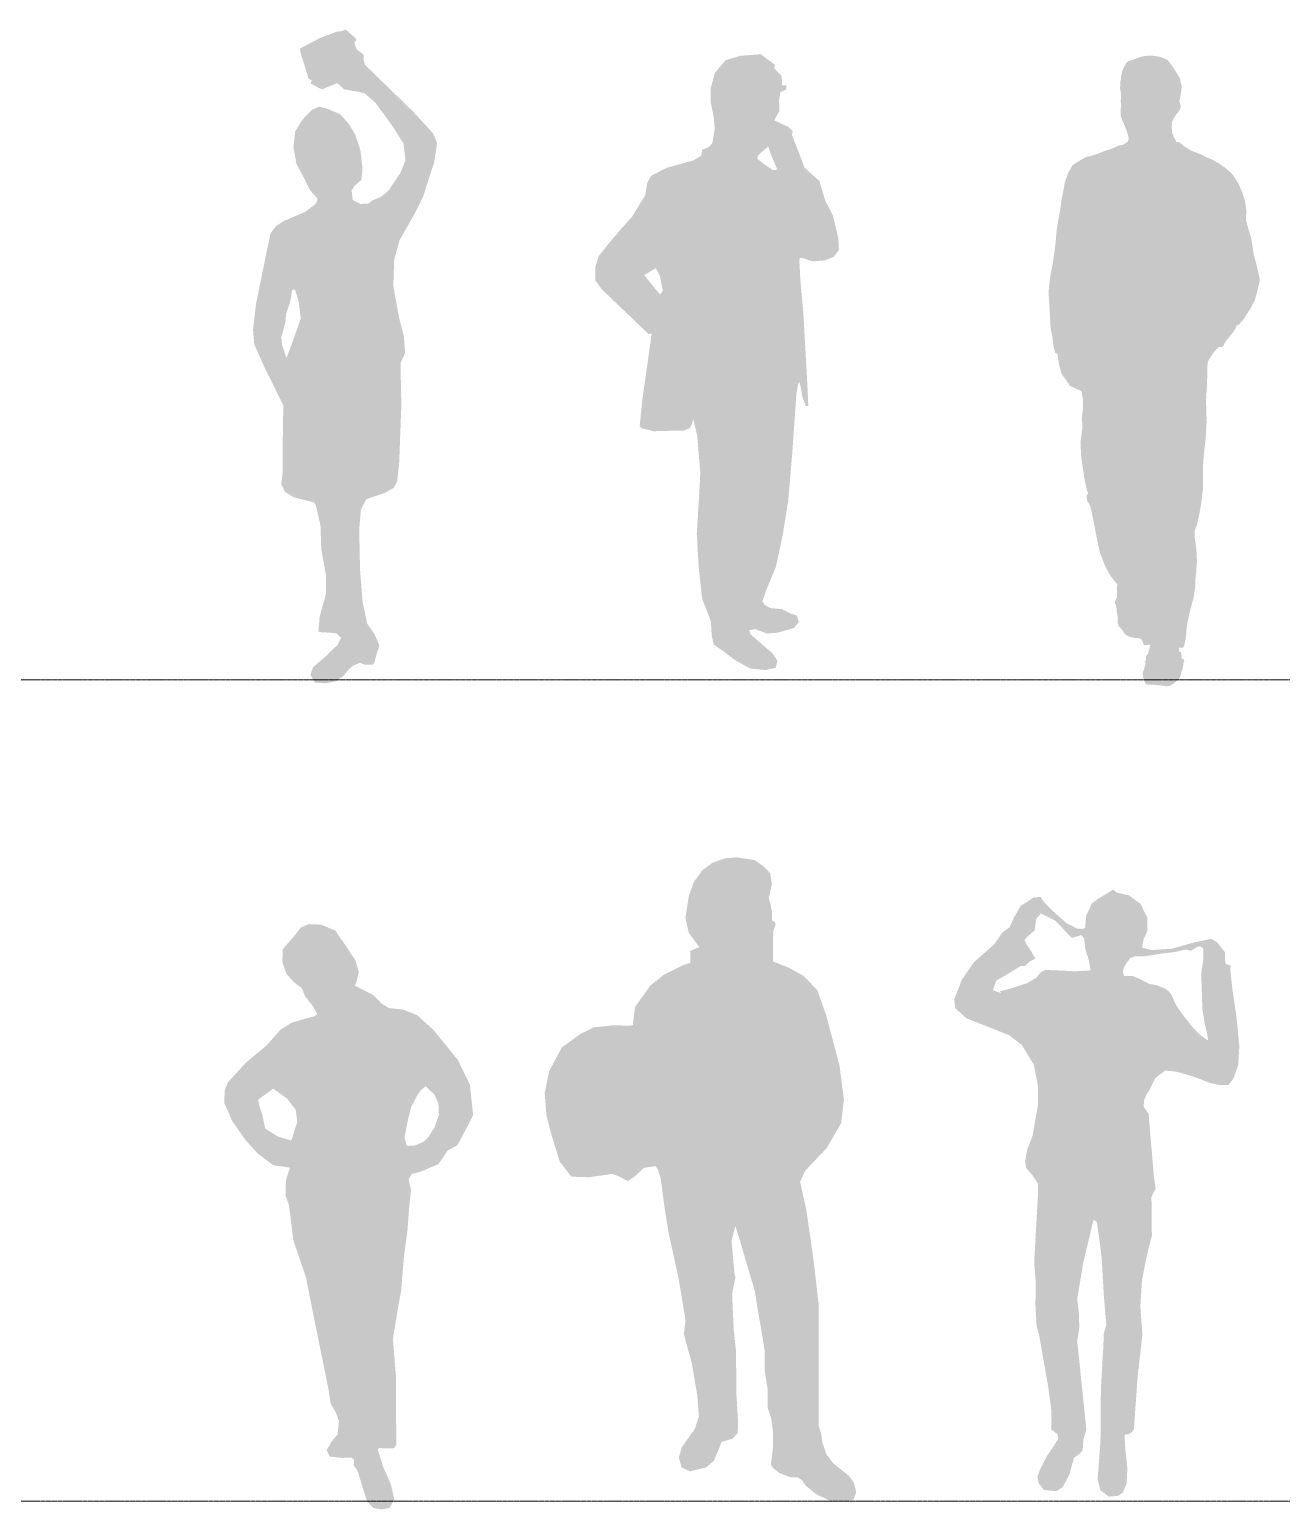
# Model space of a CAD drawing. Header units: inches. Extents: x -449 to 9267, y -5852 to 3388.
# Drawn here: x 6089 to 7911, y -3860 to -1706 of the extents above; entities that cross this region are included whole.
import ezdxf

# ---------------------------------------------------------------- set-up
doc = ezdxf.new("R2010")
doc.units = ezdxf.units.IN
doc.header["$MEASUREMENT"] = 0
doc.linetypes.add('TRATTEGGIATA2', pattern=[0.375, 0.25, -0.125])
doc.layers.add('FIGURE_PERSONE', color=252, linetype='Continuous', lineweight=0)

msp = doc.modelspace()

# ---------------------------------------------------------------- hatches: boundary and pattern name
at = {"layer": 'FIGURE_PERSONE'}
h = msp.add_hatch(color=256, dxfattribs=at)
h.paths.add_polyline_path([(6482.3, -1733.9), (6511.7, -1718.5), (6535.6, -1709.4), (6543, -1708.7), (6549.1, -1706.3), (6564.4, -1719.8), (6563.8, -1722.2), (6561.3, -1725.3), (6565, -1735.1), (6575.4, -1743), (6574.8, -1748.6), (6576.7, -1757.1), (6647.8, -1826.4), (6676, -1857), (6682.1, -1871.1), (6677.8, -1899.3), (6661.2, -1950.7), (6649.6, -1974), (6627.5, -2012.6), (6619.6, -2041.4), (6618.3, -2079.4), (6626.9, -2126.5), (6633.7, -2152.3), (6635.5, -2177.1), (6628.8, -2191.8), (6630, -2253.7), (6626.9, -2336.4), (6623.9, -2363.9), (6619, -2373.1), (6606.1, -2380.5), (6579.1, -2389.7), (6571.2, -2405), (6568.7, -2433.6), (6569.9, -2491.8), (6573.6, -2539), (6580.3, -2570.8), (6591.4, -2586.8), (6598.1, -2603.3), (6594.4, -2613.7), (6590.8, -2627.2), (6588.9, -2630.3), (6576.1, -2630.3), (6569.9, -2627.8), (6559.5, -2632.1), (6552.8, -2638.2), (6546, -2646.8), (6534.4, -2654.8), (6519.7, -2657.8), (6504.3, -2656.6), (6497.6, -2645.6), (6501.3, -2634.5), (6519.7, -2618.6), (6537.4, -2601.5), (6542.3, -2591.7), (6535.6, -2584.9), (6521.5, -2583.7), (6510.5, -2583.1), (6509.3, -2581.9), (6511.1, -2561), (6516, -2542.7), (6520.3, -2528), (6520.3, -2500.4), (6513.5, -2462.4), (6512.3, -2427.5), (6505.6, -2398.7), (6503.1, -2394.4), (6473.7, -2387.1), (6460.8, -2379.1), (6455.3, -2368.1), (6457.2, -2352.1), (6457.2, -2316.6), (6458.3, -2253.1), (6430.1, -2196.2), (6416, -2164.3), (6414.2, -2143.5), (6418.5, -2105.5), (6434.4, -2027.7), (6439.9, -2002.3), (6447.9, -1991.9), (6459.5, -1984.5), (6490.2, -1971.6), (6506.1, -1959.4), (6508, -1952), (6496.9, -1939.8), (6489.6, -1924.5), (6477.3, -1901.8), (6473, -1877.3), (6475.5, -1854.6), (6485.9, -1837.5), (6499.4, -1823.4), (6509.8, -1818.5), (6520.8, -1820.9), (6541.1, -1829.5), (6553.9, -1844.2), (6562.5, -1858.3), (6570.5, -1881.6), (6573.5, -1909.2), (6571.7, -1925.1), (6561.9, -1933.7), (6557.6, -1940.4), (6559.4, -1954.5), (6570.5, -1960), (6582.1, -1959.4), (6587.6, -1955.1), (6600.5, -1949.6), (6611.5, -1940.4), (6628.7, -1914.7), (6636.1, -1896.3), (6633, -1871.8), (6617.1, -1846.7), (6592.5, -1813), (6577.2, -1799.5), (6569.3, -1797), (6547.2, -1793.4), (6536.8, -1784.2), (6514.1, -1793.4), (6498.2, -1784.8), (6499.4, -1779.9), (6495.1, -1778.1), (6483.4, -1739.8), (6482.8, -1736.1)])
h.paths.add_polyline_path([(6462.6, -2184), (6459.6, -2174.7), (6456.2, -2164), (6455.4, -2153.8), (6458.4, -2142.7), (6461.4, -2131.6), (6462.2, -2120.5), (6465.2, -2111.5), (6467.8, -2103.8), (6469.9, -2094.4), (6470.7, -2086.3), (6472, -2085), (6475.4, -2085), (6480.6, -2101.7), (6483.6, -2126.4), (6479.3, -2139.2), (6472.9, -2157.2), (6464.8, -2179.4), (6463.9, -2181.9)], flags=16)
h = msp.add_hatch(color=256, dxfattribs=at)
h.paths.add_polyline_path([(7164.1, -1876.7), (7153.9, -1884.7), (7148.8, -1890.5), (7148.1, -1894.1), (7156.9, -1901.4), (7170.7, -1910.9), (7177.2, -1910.2), (7173.6, -1901.4), (7167, -1885.4)], flags=16)
h.paths.add_polyline_path([(7173.9, -1836), (7180.4, -1824.4), (7179.7, -1809.9), (7181.9, -1796.8), (7189.9, -1793.8), (7190.6, -1787.3), (7184.1, -1787.3), (7184.1, -1782.9), (7183.4, -1774.2), (7177.5, -1767.7), (7172.4, -1762.6), (7173.9, -1757.5), (7160.8, -1748), (7153.5, -1742.2), (7123.7, -1744.4), (7101.8, -1750.9), (7086.5, -1769.1), (7080, -1792.4), (7080, -1810.6), (7084.7, -1833.9), (7086.1, -1851.3), (7082.5, -1871.7), (7078.1, -1876.8), (7067.9, -1881.2), (7066.5, -1889.9), (7055.6, -1896.5), (7016.2, -1907.4), (6993.7, -1919), (6987.9, -1929.2), (6984.9, -1947.4), (6965.3, -1979.4), (6950, -1996.1), (6930.4, -2019.4), (6917.2, -2036.1), (6912.2, -2052.2), (6912.2, -2071.1), (6921.6, -2084.2), (6990, -2149.6), (6994.4, -2148.2), (6980.6, -2246.4), (6976.9, -2283.5), (6979.1, -2286.4), (6997.3, -2290.8), (7022.8, -2290.1), (7040.3, -2290.1), (7049.7, -2286.4), (7053.4, -2279.2), (7054.8, -2272.6), (7060.7, -2297.7), (7065.1, -2351.5), (7063.6, -2381.4), (7060, -2440.3), (7062.9, -2490.5), (7068, -2535.6), (7076.7, -2557.4), (7080.4, -2567.1), (7081.8, -2589), (7084.8, -2601.3), (7099.3, -2611.5), (7114.6, -2623.2), (7137.9, -2636.3), (7160.5, -2638.4), (7175, -2634.8), (7177.2, -2624.6), (7169.9, -2613.7), (7155.4, -2601.3), (7137.9, -2586.1), (7136.4, -2580.2), (7145.2, -2578.8), (7161.9, -2585.3), (7177.9, -2583.9), (7201.2, -2577.3), (7208.5, -2568.6), (7205.6, -2559.1), (7196.9, -2556.2), (7183.7, -2549.7), (7167, -2548.2), (7158.3, -2543.1), (7155.4, -2538), (7162.6, -2518.4), (7175, -2488.6), (7185.2, -2441.3), (7193.2, -2390.3), (7199, -2322), (7204.9, -2237.6), (7207, -2224.5), (7209.2, -2218.6), (7211.4, -2227.4), (7213.6, -2240.5), (7218.7, -2254.3), (7222.3, -2254.3), (7220.9, -2222.3), (7215.1, -2119.2), (7210.7, -2070.5), (7209.3, -2043.6), (7210, -2038.5), (7215.1, -2039.2), (7228.9, -2043.6), (7246.4, -2042.1), (7259.5, -2037), (7266.8, -2026.8), (7266, -2010.1), (7258, -1976.6), (7247.1, -1955.5), (7242, -1938.8), (7238.4, -1926.4), (7228.2, -1917.7), (7216.5, -1906.8), (7208.5, -1885), (7201.2, -1866.8), (7198.3, -1858.8), (7199.8, -1854.4), (7193.2, -1847.8), (7186.7, -1844.9), (7172.9, -1838.4)])
h.paths.add_polyline_path([(7000.4, -2053.5), (6988, -2060.8), (6983.6, -2063.7), (7001.1, -2085.5), (7006.9, -2092), (7010.5, -2086.2), (7006.2, -2064.4)], flags=16)
for points in [[(7722.8, -1744.3), (7734.9, -1746.1), (7744.8, -1750.2), (7751.3, -1758.5), (7759.9, -1771.7), (7763.4, -1777.5), (7763.7, -1781.6), (7765.8, -1788), (7765, -1797), (7762.3, -1810.5), (7763.6, -1815.1), (7764.5, -1818.9), (7761.9, -1824.9), (7756.8, -1830.9), (7751.9, -1839.4), (7751.1, -1848.1), (7751.7, -1855.7), (7754.2, -1862.9), (7756.7, -1866.5), (7758, -1870.4), (7761.5, -1869.7), (7770, -1876.5), (7778.9, -1882.2), (7793, -1887.6), (7805.2, -1893.8), (7809, -1894.9), (7819.2, -1900.6), (7828.7, -1907.3), (7839.1, -1916.1), (7848.3, -1930.4), (7853.7, -1943.2), (7858, -1955.8), (7859.8, -1970.6), (7859.1, -1983.1), (7862.7, -1996.3), (7867, -2010.4), (7870.5, -2033.1), (7875, -2050.1), (7878.7, -2066.3), (7879.3, -2070.5), (7878.2, -2076.5), (7875.2, -2089), (7871.8, -2100.9), (7867.1, -2109.9), (7857.5, -2125.2), (7852.8, -2131.4), (7849.3, -2135.1), (7846.1, -2136.7), (7841, -2146.2), (7834.1, -2154.5), (7828.2, -2162.2), (7826.8, -2166.3), (7824.3, -2168.5), (7820.1, -2167.9), (7813, -2174.8), (7807.8, -2182.6), (7803.9, -2189.1), (7803, -2197.2), (7802.8, -2213.3), (7802.3, -2228.8), (7801.4, -2239), (7801.2, -2250.1), (7801.7, -2262.6), (7801.9, -2276.6), (7800.7, -2300.8), (7797.8, -2325.9), (7796.6, -2342.8), (7796.7, -2359), (7796.8, -2373.6), (7794.1, -2395.9), (7791, -2413.4), (7787.9, -2427.2), (7784.6, -2435.5), (7784.5, -2444.4), (7787.1, -2462.7), (7787.9, -2480.4), (7786.8, -2495.8), (7785.7, -2505.3), (7785.3, -2518.6), (7782.7, -2534.1), (7778.4, -2550.2), (7774.4, -2567), (7772.9, -2578.2), (7771.5, -2592.9), (7769.6, -2601.6), (7767.7, -2606.1), (7761.8, -2605.8), (7762, -2608), (7762.4, -2611.5), (7764.7, -2612.6), (7765.5, -2616.9), (7765.4, -2621.3), (7768.2, -2621.9), (7769.8, -2626.2), (7768.6, -2626.6), (7767.8, -2632.3), (7767, -2637.1), (7765.4, -2640.9), (7763.8, -2647.4), (7762.3, -2650.5), (7756.5, -2656), (7752.7, -2658.9), (7748.6, -2661.2), (7743.8, -2662.1), (7736, -2660.8), (7729.4, -2660), (7719.7, -2659.6), (7716.1, -2659.6), (7712.5, -2657.5), (7709.9, -2650.1), (7708.7, -2643), (7711.6, -2634.9), (7713.5, -2627.5), (7711.6, -2626.9), (7713.7, -2624.2), (7713.6, -2618.3), (7716.7, -2614.6), (7718.2, -2609.5), (7720.3, -2602.1), (7718.4, -2601.5), (7715.1, -2601.7), (7710.6, -2602.3), (7709.2, -2597.4), (7707.4, -2593.7), (7703.2, -2592), (7695.1, -2591.4), (7687.1, -2589), (7682, -2584.8), (7679, -2579.4), (7674.2, -2574.8), (7672.6, -2570), (7672.8, -2563.2), (7671.4, -2554.4), (7670.7, -2546.4), (7670.1, -2543.1), (7668.7, -2542), (7668.9, -2537.8), (7671.4, -2533.1), (7671.6, -2525.3), (7671.3, -2518), (7672.3, -2514.2), (7661.9, -2500.9), (7654.4, -2487.5), (7646.8, -2467.8), (7641.6, -2443.7), (7637.3, -2420.9), (7632.8, -2400.1), (7627.9, -2391.4), (7627.2, -2384), (7629.5, -2381), (7627.6, -2375.9), (7624.6, -2362.1), (7621.6, -2342.9), (7619.4, -2327.3), (7618.4, -2306.8), (7620.9, -2288.4), (7621, -2278.9), (7620.4, -2275.9), (7620.6, -2268.4), (7622.3, -2256.7), (7621.9, -2244.2), (7619.7, -2232.3), (7613.6, -2229.8), (7602.6, -2224.2), (7596.7, -2215.4), (7590.7, -2206.9), (7586.8, -2192), (7585.5, -2182.5), (7584.9, -2178.5), (7581.7, -2176.5), (7579.1, -2167.8), (7577.8, -2155.2), (7575, -2141.2), (7574.2, -2125.9), (7573.3, -2108.2), (7571.9, -2089), (7574, -2067.7), (7578.2, -2045.8), (7580.1, -2032.7), (7582.1, -2017), (7583.4, -2002), (7585.4, -1986.9), (7588.8, -1969.7), (7590.7, -1954.4), (7593.6, -1939.2), (7594.4, -1936.6), (7595.5, -1928.7), (7600.6, -1914.5), (7607, -1903.7), (7617, -1897.1), (7626.7, -1891.6), (7629.4, -1890.7), (7633.1, -1890.4), (7637.9, -1888.7), (7643.1, -1887.1), (7653.9, -1882.8), (7662.4, -1880.2), (7668.2, -1877.9), (7673.6, -1875.1), (7681.1, -1873.6), (7687.2, -1869.5), (7688.5, -1865.1), (7687.8, -1860.5), (7686, -1855.4), (7685.1, -1851.5), (7683.6, -1849.2), (7682.3, -1844.4), (7679.6, -1839.4), (7678, -1834.7), (7676.7, -1831.6), (7676.8, -1823.8), (7677.3, -1817.7), (7677.6, -1813.1), (7676.7, -1810.1), (7677, -1808.6), (7677.4, -1807.3), (7677.4, -1802.7), (7677.1, -1797.3), (7676, -1792.3), (7676.3, -1787.1), (7676.3, -1782.9), (7677.1, -1779.3), (7677.5, -1774.5), (7679.3, -1766.7), (7681.6, -1761.1), (7683.3, -1758.2), (7685.2, -1754.4), (7689, -1752), (7694.9, -1749.9), (7701.3, -1747.5), (7706.4, -1746), (7710.5, -1745), (7717, -1744.3), (7723.7, -1744.4)], [(7248.3, -3140.6), (7235.4, -3104.3), (7215.2, -3083.4), (7195.1, -3072.1), (7170.9, -3062.4), (7170.9, -3057.6), (7170.9, -3043.9), (7170.9, -3029.4), (7171.7, -3016.5), (7174.7, -3009.8), (7174.1, -3006), (7169.3, -3002.4), (7169.3, -2989.1), (7167.7, -2981), (7164.4, -2968.9), (7166, -2965.7), (7169.3, -2949.6), (7166.8, -2934.3), (7158.8, -2925.4), (7144.3, -2914.9), (7117.7, -2910.9), (7100.7, -2912.5), (7083, -2918.8), (7067.7, -2930.1), (7055.6, -2947), (7048.3, -2967.5), (7043.5, -2998.9), (7048.3, -3020.7), (7063.7, -3041.6), (7050, -3047.3), (7050.8, -3051.3), (7050.8, -3064.2), (7039.5, -3068.2), (7012.1, -3081.9), (6992.7, -3097.2), (6970.1, -3128.7), (6966.9, -3155.3), (6960.4, -3156.1), (6939.5, -3155.3), (6909.6, -3158.5), (6890.3, -3168.2), (6863.7, -3187.5), (6845.1, -3222.2), (6838.7, -3253.6), (6841.1, -3285.8), (6847.7, -3312), (6860.6, -3353.9), (6877.5, -3375.7), (6903.3, -3376.5), (6936.4, -3371.7), (6946, -3374.9), (6959.8, -3382.2), (6970.2, -3374.9), (6983.1, -3362.8), (7000.1, -3360.4), (7003.3, -3365.2), (7007.3, -3377.3), (7013.8, -3425.7), (7019.4, -3459.5), (7033.1, -3521.6), (7043.6, -3584.5), (7041.2, -3604.6), (7046, -3623.1), (7052.5, -3645.7), (7060.6, -3693.3), (7063, -3724.7), (7057.3, -3742.4), (7047.7, -3756.1), (7038, -3769.8), (7033.9, -3784.4), (7038, -3798.9), (7050.1, -3804.5), (7073.5, -3798.9), (7084.8, -3789.2), (7092, -3772.3), (7096, -3761.8), (7112.2, -3756.9), (7119.4, -3748.9), (7120.2, -3734.4), (7119.4, -3719.9), (7117.8, -3694.9), (7117, -3628), (7113.8, -3599), (7112.2, -3565.1), (7111.4, -3545.8), (7116.2, -3522.4), (7114.6, -3514.3), (7110.6, -3469.2), (7116.2, -3447.4), (7118.6, -3455.5), (7123.5, -3470.8), (7132.3, -3501.4), (7144.4, -3541.7), (7149.3, -3572.4), (7154.1, -3599.8), (7158.9, -3629.6), (7158.9, -3658.6), (7163, -3684.4), (7163, -3711.8), (7168.6, -3728.7), (7171, -3748.1), (7171, -3767.4), (7169.4, -3783.5), (7167.8, -3794), (7170.2, -3798.9), (7179.9, -3806.9), (7196.8, -3813.4), (7207.3, -3813.4), (7213, -3817.4), (7218.6, -3825.5), (7234.7, -3838.4), (7254.1, -3847.2), (7273.5, -3848.8), (7288, -3845.6), (7292, -3835.1), (7288.8, -3821.4), (7281.5, -3811), (7258.9, -3793.2), (7248.5, -3779.5), (7242.8, -3762.6), (7241.2, -3750.5), (7237.2, -3738.4), (7237.2, -3712.6), (7237.2, -3628.8), (7237.2, -3560.3), (7229.9, -3496.6), (7219.4, -3424.1), (7210.4, -3383.2), (7217.7, -3367.1), (7249.1, -3334.1), (7270.1, -3297.8), (7274.1, -3263.1), (7267.7, -3214)]]:
    msp.add_hatch(color=256, dxfattribs=at).paths.add_polyline_path(points)
h = msp.add_hatch(color=256, dxfattribs=at)
h.paths.add_polyline_path([(7684.9, -3065.7), (7690.9, -3057.3), (7698.2, -3054.9), (7712, -3054.9), (7735, -3051.2), (7755.5, -3048.8), (7771.8, -3045.2), (7779, -3047), (7785, -3043.4), (7789.3, -3041), (7792.9, -3040.4), (7797.1, -3043.4), (7797.1, -3060.3), (7794.1, -3080.2), (7795.9, -3132.6), (7799.5, -3154.3), (7803.8, -3173), (7803.8, -3177.3), (7791.1, -3168.2), (7780.8, -3157.4), (7766.3, -3138.7), (7757.9, -3126.6), (7750.1, -3109.7), (7742.8, -3102.5), (7729.5, -3097.1), (7719.3, -3095.3), (7704.8, -3088), (7694.6, -3083.8), (7681.9, -3083.8), (7680.1, -3077.8), (7681.3, -3071.7)], flags=16)
h.paths.add_polyline_path([(7501.4, -3105.8), (7517.2, -3101.9), (7540.9, -3094), (7554.1, -3086.1), (7560.7, -3078.1), (7567.3, -3074.8), (7584.4, -3075.5), (7610.8, -3076.8), (7633.2, -3075.5), (7630.6, -3061), (7625.3, -3043.9), (7624, -3029.4), (7620, -3024.1), (7605.5, -3028.1), (7581.8, -3003), (7560.7, -2992.5), (7554.1, -3000.4), (7551.5, -3017.5), (7542.2, -3025.4), (7537, -3030.7), (7539.6, -3037.3), (7547.5, -3049.1), (7552.8, -3058.4), (7544.9, -3062.3), (7538.3, -3068.9), (7531.7, -3068.9), (7507.9, -3083.4), (7496.1, -3090), (7490.8, -3104.5), (7502.7, -3108.5)], flags=16)
h.paths.add_polyline_path([(7625.3, -3013.6), (7626.6, -2996.4), (7634.9, -2978.3), (7643.3, -2971.7), (7654.2, -2965.1), (7666.2, -2957.8), (7670.4, -2962), (7689.1, -2966.3), (7706, -2978.9), (7715.7, -2998.8), (7715.7, -3018.1), (7710.3, -3030.2), (7707.9, -3042.2), (7721.7, -3045.9), (7750.7, -3044.1), (7785.1, -3034.4), (7808.6, -3029.6), (7817, -3034.4), (7828.5, -3048.9), (7829.1, -3064.6), (7831.5, -3067), (7837, -3068.2), (7836.4, -3074.2), (7839.4, -3101.9), (7845.4, -3142.9), (7849.6, -3185.8), (7847.8, -3214.1), (7840.6, -3233.4), (7833.9, -3242.4), (7821.9, -3242.4), (7807.4, -3239.4), (7783.9, -3230.4), (7764, -3224.4), (7755.5, -3222.5), (7741.6, -3221.3), (7727.2, -3232.2), (7718.7, -3249.7), (7713.9, -3256.9), (7710.9, -3264.8), (7710.3, -3273.8), (7717.5, -3284.1), (7725.3, -3375.7), (7727.8, -3392.6), (7721.7, -3405.3), (7722.3, -3461.7), (7715.1, -3489.4), (7707.9, -3526.8), (7705.5, -3564.8), (7708.5, -3605.8), (7701.8, -3664.9), (7697, -3730.3), (7696.4, -3741.8), (7693.4, -3747.2), (7689.1, -3750.2), (7682.5, -3751.4), (7683.7, -3773.1), (7686.7, -3800.3), (7685.5, -3822), (7680.1, -3835.3), (7673.5, -3840.1), (7659.6, -3841.3), (7647.5, -3832.2), (7643.3, -3816.6), (7645.1, -3792.4), (7647.5, -3761.7), (7648.1, -3684.5), (7651.7, -3622.4), (7652.3, -3604.3), (7656, -3591), (7652.3, -3547.6), (7649.3, -3494.6), (7645.7, -3465.6), (7642.1, -3441.3), (7637.3, -3438.9), (7634.8, -3449.2), (7622.2, -3501.6), (7613.7, -3553.5), (7616.1, -3575.2), (7616.7, -3595.7), (7613.7, -3615), (7627, -3744), (7622.8, -3757.3), (7621.6, -3773.6), (7617.9, -3778.4), (7608.9, -3785), (7604.1, -3801.9), (7602.3, -3809.2), (7592.6, -3827.4), (7583, -3833.4), (7564.9, -3831.6), (7557.6, -3822), (7555.8, -3812.3), (7559.4, -3802.1), (7568.5, -3784), (7579.9, -3767.1), (7586, -3756.8), (7584.8, -3750.2), (7575.7, -3743.6), (7576.3, -3730.3), (7575.7, -3712.8), (7571.5, -3682.1), (7558.2, -3606.1), (7554.6, -3593.4), (7552.8, -3562.1), (7553.4, -3533.1), (7551, -3499.4), (7556.4, -3405), (7556.4, -3385.1), (7548.6, -3373.6), (7539.5, -3363.4), (7537.7, -3354.3), (7540.7, -3336.8), (7548.6, -3316.3), (7556.4, -3272.3), (7556.4, -3242.8), (7550.4, -3212.6), (7532.9, -3183.9), (7514.8, -3170), (7486.4, -3158.6), (7452.6, -3145.3), (7436.3, -3130.8), (7434.5, -3118.2), (7446, -3088.6), (7463.5, -3063.3), (7478.6, -3050), (7493, -3037.4), (7505.1, -3019.9), (7515.4, -3012.6), (7522, -2997.6), (7531.7, -2981.3), (7544.3, -2973.4), (7550.4, -2969.2), (7560.6, -2968.6), (7564.2, -2974.7), (7576.3, -2987.3), (7598.6, -3007.2), (7613.1, -3014.5), (7620.9, -3015.1)])
h = msp.add_hatch(color=256, dxfattribs=at)
h.paths.add_polyline_path([(6421.8, -3263.5), (6443.6, -3247.5), (6463.6, -3262), (6476.4, -3278.7), (6478.5, -3296.3), (6469.9, -3323.1), (6450.2, -3317.3), (6432, -3305.7), (6427.6, -3285.3), (6423.3, -3272.2)], flags=16)
h.paths.add_polyline_path([(6507.7, -3139), (6501.2, -3127.4), (6490.2, -3113.6), (6485.1, -3101.2), (6474.2, -3093.2), (6462.6, -3080.1), (6456.8, -3063.4), (6457.5, -3044.5), (6472.8, -3027), (6483.7, -3013.2), (6495.3, -3008.1), (6512.8, -3008.8), (6533.9, -3017.5), (6548.5, -3038.6), (6563, -3060.5), (6568.1, -3077.9), (6564.5, -3093.2), (6562.3, -3097.6), (6589.2, -3111.4), (6601.6, -3123.8), (6611.8, -3130.3), (6632.5, -3132.5), (6652.9, -3140.5), (6676.9, -3162.3), (6712.5, -3206), (6730, -3242.4), (6734.4, -3286), (6726.4, -3302), (6711.8, -3329.7), (6697.3, -3337.7), (6684.2, -3357.3), (6658.7, -3368.2), (6644.8, -3371.9), (6640.5, -3379.9), (6644.1, -3395.1), (6641.2, -3422.8), (6639, -3453.3), (6633.9, -3491.2), (6629.8, -3541), (6624.1, -3573.1), (6617.7, -3611.6), (6622, -3664.4), (6622.7, -3765.6), (6619.8, -3770.6), (6613.4, -3771.3), (6597.7, -3770.6), (6595.6, -3772.8), (6604.1, -3799.2), (6614.8, -3823.4), (6619.8, -3845.7), (6612.7, -3857.8), (6601.3, -3859.9), (6589.2, -3857.8), (6580.6, -3849.2), (6574.2, -3829.3), (6566.3, -3803.6), (6560.6, -3795.7), (6561.3, -3787.9), (6557.1, -3784.3), (6543.5, -3785), (6525.7, -3782.9), (6521.4, -3773.6), (6528.5, -3761.5), (6537.1, -3750.8), (6539.2, -3731.6), (6535, -3719.5), (6527.1, -3705.9), (6524.3, -3686.7), (6499.3, -3563.3), (6491.4, -3522.7), (6472.9, -3468.5), (6466.5, -3417.1), (6461.4, -3402.5), (6462.1, -3381.1), (6467.8, -3362.6), (6459.3, -3361.2), (6443.6, -3359), (6420.8, -3341.9), (6402.2, -3321.2), (6383.7, -3294.1), (6372.3, -3268.5), (6373, -3249.2), (6378, -3237.8), (6403.6, -3210), (6434.3, -3184.3), (6454.3, -3161.5), (6470.7, -3151.5), (6490, -3145.8), (6503.5, -3142.3)])
h.paths.add_polyline_path([(6665.4, -3244.2), (6678.3, -3256.3), (6684, -3269.2), (6684.7, -3285.6), (6678.3, -3304.1), (6669, -3318.4), (6662.6, -3324.8), (6649, -3330.5), (6637.6, -3330.5), (6634.8, -3318.4), (6639.1, -3295.6), (6644, -3274.9), (6653.3, -3257.1), (6658.3, -3249.9)], flags=16)

# ---------------------------------------------------------------- linework, layer by layer
at = {"layer": 'FIGURE_PERSONE', "color": 252, "linetype": 'TRATTEGGIATA2'}
for p, q in [((2956.5, -2652.6), (9224.7, -2652.6)), ((2956.5, -3847.8), (9224.7, -3847.8))]:
    msp.add_line(p, q, dxfattribs=at)

doc.saveas('drawing.dxf')
